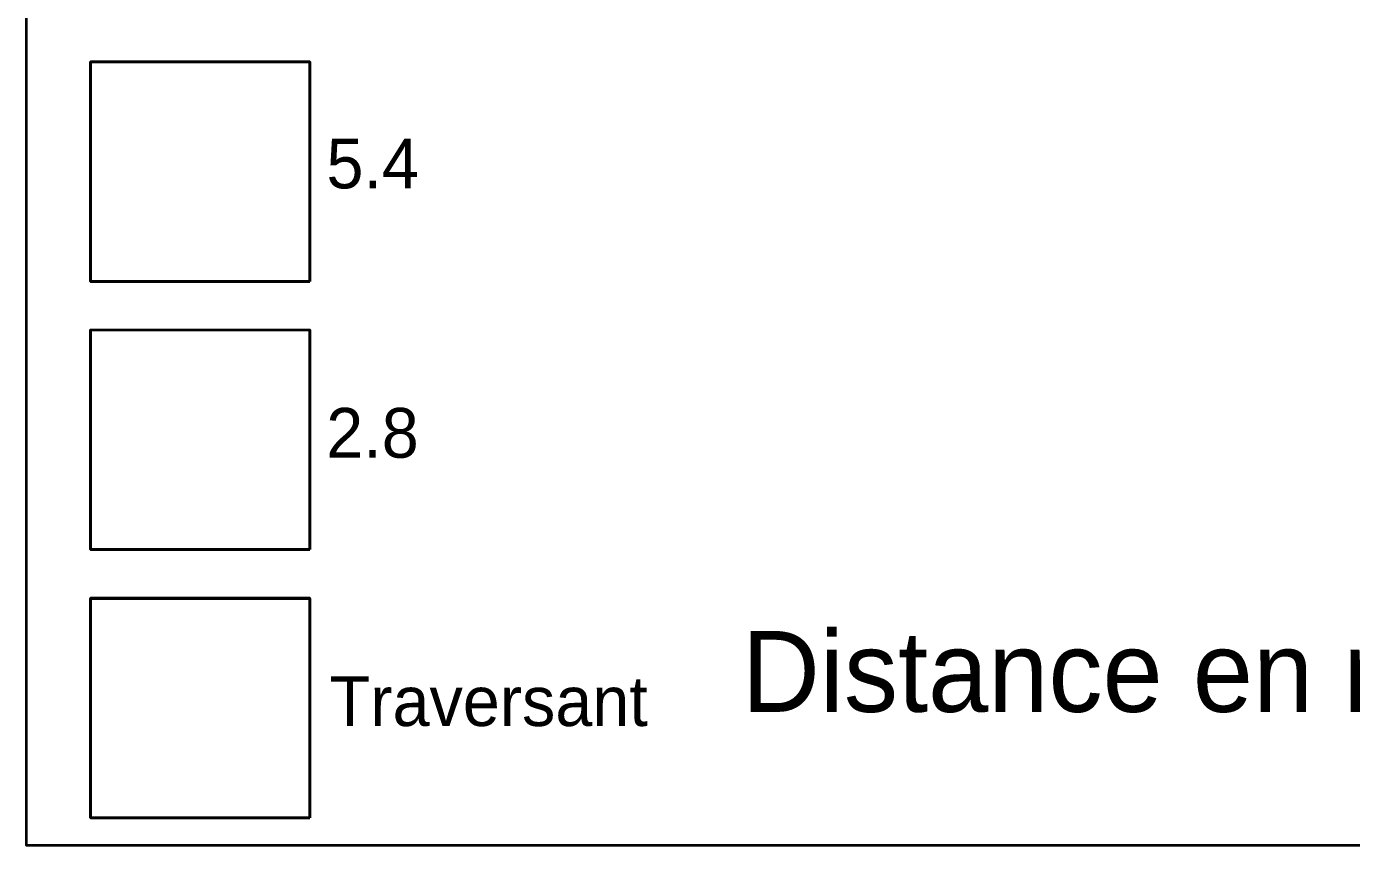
# Model space of a CAD drawing. Header units: inches. Extents: x 3 to 193, y 59 to 239.
# Drawn here: x 3.08 to 50.21, y 58.7 to 87.84 of the extents above; entities that cross this region are included whole.
import ezdxf

# ---------------------------------------------------------------- set-up
doc = ezdxf.new("R2010")
doc.units = ezdxf.units.IN
doc.header["$MEASUREMENT"] = 0
doc.layers.add('Calque 1', color=7, linetype='Continuous')
doc.layers.add('Forme bottom', color=7, linetype='Continuous')

msp = doc.modelspace()

# ---------------------------------------------------------------- linework, layer by layer
at = {"layer": 'Calque 1', "color": 7, "lineweight": 35, "true_color": 0xffffff}
for points in [[(13.161, 78.771), (12.917, 78.771), (12.672, 78.771), (12.428, 78.771), (12.184, 78.771), (11.94, 78.771), (11.696, 78.771), (11.452, 78.771), (11.208, 78.771), (10.963, 78.771), (10.719, 78.771), (10.475, 78.771), (10.231, 78.771), (9.987, 78.771), (9.743, 78.771), (9.499, 78.771), (9.255, 78.771), (9.01, 78.771), (8.766, 78.771), (8.522, 78.771), (8.278, 78.771), (8.034, 78.771), (7.79, 78.771), (7.545, 78.771), (7.301, 78.771), (7.057, 78.771), (6.813, 78.771), (6.569, 78.771), (6.325, 78.771), (6.081, 78.771), (5.837, 78.771), (5.592, 78.771), (5.348, 78.771), (5.348, 79.016), (5.348, 79.26), (5.348, 79.504), (5.348, 79.748), (5.348, 79.992), (5.348, 80.236), (5.348, 80.481), (5.348, 80.725), (5.348, 80.969), (5.348, 81.213), (5.348, 81.457), (5.348, 81.701), (5.348, 81.945), (5.348, 82.19), (5.348, 82.434), (5.348, 82.678), (5.348, 82.922), (5.348, 83.166), (5.348, 83.41), (5.348, 83.654), (5.348, 83.898), (5.348, 84.143), (5.348, 84.387), (5.348, 84.631), (5.348, 84.875), (5.348, 85.119), (5.348, 85.363), (5.348, 85.608), (5.348, 85.852), (5.348, 86.096), (5.348, 86.34), (5.348, 86.584), (5.592, 86.584), (5.837, 86.584), (6.081, 86.584), (6.325, 86.584), (6.569, 86.584), (6.813, 86.584), (7.057, 86.584), (7.301, 86.584), (7.545, 86.584), (7.79, 86.584), (8.034, 86.584), (8.278, 86.584), (8.522, 86.584), (8.766, 86.584), (9.01, 86.584), (9.255, 86.584), (9.499, 86.584), (9.743, 86.584), (9.987, 86.584), (10.231, 86.584), (10.475, 86.584), (10.719, 86.584), (10.963, 86.584), (11.208, 86.584), (11.452, 86.584), (11.696, 86.584), (11.94, 86.584), (12.184, 86.584), (12.428, 86.584), (12.672, 86.584), (12.917, 86.584), (13.161, 86.584), (13.161, 86.34), (13.161, 86.096), (13.161, 85.852), (13.161, 85.608), (13.161, 85.363), (13.161, 85.119), (13.161, 84.875), (13.161, 84.631), (13.161, 84.387), (13.161, 84.143), (13.161, 83.898), (13.161, 83.654), (13.161, 83.41), (13.161, 83.166), (13.161, 82.922), (13.161, 82.678), (13.161, 82.434), (13.161, 82.19), (13.161, 81.945), (13.161, 81.701), (13.161, 81.457), (13.161, 81.213), (13.161, 80.969), (13.161, 80.725), (13.161, 80.481), (13.161, 80.236), (13.161, 79.992), (13.161, 79.748), (13.161, 79.504), (13.161, 79.26), (13.161, 79.016), (13.161, 78.771)], [(13.161, 69.228), (12.917, 69.228), (12.672, 69.228), (12.428, 69.228), (12.184, 69.228), (11.94, 69.228), (11.696, 69.228), (11.452, 69.228), (11.208, 69.228), (10.963, 69.228), (10.719, 69.228), (10.475, 69.228), (10.231, 69.228), (9.987, 69.228), (9.743, 69.228), (9.499, 69.228), (9.255, 69.228), (9.01, 69.228), (8.766, 69.228), (8.522, 69.228), (8.278, 69.228), (8.034, 69.228), (7.79, 69.228), (7.545, 69.228), (7.301, 69.228), (7.057, 69.228), (6.813, 69.228), (6.569, 69.228), (6.325, 69.228), (6.081, 69.228), (5.837, 69.228), (5.592, 69.228), (5.348, 69.228), (5.348, 69.472), (5.348, 69.716), (5.348, 69.96), (5.348, 70.205), (5.348, 70.449), (5.348, 70.693), (5.348, 70.937), (5.348, 71.181), (5.348, 71.425), (5.348, 71.669), (5.348, 71.914), (5.348, 72.158), (5.348, 72.402), (5.348, 72.646), (5.348, 72.89), (5.348, 73.134), (5.348, 73.378), (5.348, 73.622), (5.348, 73.867), (5.348, 74.111), (5.348, 74.355), (5.348, 74.599), (5.348, 74.843), (5.348, 75.087), (5.348, 75.331), (5.348, 75.576), (5.348, 75.82), (5.348, 76.064), (5.348, 76.308), (5.348, 76.552), (5.348, 76.796), (5.348, 77.041), (5.592, 77.041), (5.837, 77.041), (6.081, 77.041), (6.325, 77.041), (6.569, 77.041), (6.813, 77.041), (7.057, 77.041), (7.301, 77.041), (7.545, 77.041), (7.79, 77.041), (8.034, 77.041), (8.278, 77.041), (8.522, 77.041), (8.766, 77.041), (9.01, 77.041), (9.255, 77.041), (9.499, 77.041), (9.743, 77.041), (9.987, 77.041), (10.231, 77.041), (10.475, 77.041), (10.719, 77.041), (10.963, 77.041), (11.208, 77.041), (11.452, 77.041), (11.696, 77.041), (11.94, 77.041), (12.184, 77.041), (12.428, 77.041), (12.672, 77.041), (12.917, 77.041), (13.161, 77.041), (13.161, 76.796), (13.161, 76.552), (13.161, 76.308), (13.161, 76.064), (13.161, 75.82), (13.161, 75.576), (13.161, 75.331), (13.161, 75.087), (13.161, 74.843), (13.161, 74.599), (13.161, 74.355), (13.161, 74.111), (13.161, 73.867), (13.161, 73.622), (13.161, 73.378), (13.161, 73.134), (13.161, 72.89), (13.161, 72.646), (13.161, 72.402), (13.161, 72.158), (13.161, 71.914), (13.161, 71.669), (13.161, 71.425), (13.161, 71.181), (13.161, 70.937), (13.161, 70.693), (13.161, 70.449), (13.161, 70.205), (13.161, 69.96), (13.161, 69.716), (13.161, 69.472), (13.161, 69.228)], [(13.161, 59.679), (12.917, 59.679), (12.672, 59.679), (12.428, 59.679), (12.184, 59.679), (11.94, 59.679), (11.696, 59.679), (11.452, 59.679), (11.208, 59.679), (10.963, 59.679), (10.719, 59.679), (10.475, 59.679), (10.231, 59.679), (9.987, 59.679), (9.743, 59.679), (9.499, 59.679), (9.255, 59.679), (9.01, 59.679), (8.766, 59.679), (8.522, 59.679), (8.278, 59.679), (8.034, 59.679), (7.79, 59.679), (7.545, 59.679), (7.301, 59.679), (7.057, 59.679), (6.813, 59.679), (6.569, 59.679), (6.325, 59.679), (6.081, 59.679), (5.837, 59.679), (5.592, 59.679), (5.348, 59.679), (5.348, 59.924), (5.348, 60.168), (5.348, 60.412), (5.348, 60.656), (5.348, 60.9), (5.348, 61.144), (5.348, 61.389), (5.348, 61.633), (5.348, 61.877), (5.348, 62.121), (5.348, 62.365), (5.348, 62.609), (5.348, 62.853), (5.348, 63.098), (5.348, 63.342), (5.348, 63.586), (5.348, 63.83), (5.348, 64.074), (5.348, 64.318), (5.348, 64.562), (5.348, 64.806), (5.348, 65.051), (5.348, 65.295), (5.348, 65.539), (5.348, 65.783), (5.348, 66.027), (5.348, 66.271), (5.348, 66.515), (5.348, 66.76), (5.348, 67.004), (5.348, 67.248), (5.348, 67.492), (5.592, 67.492), (5.837, 67.492), (6.081, 67.492), (6.325, 67.492), (6.569, 67.492), (6.813, 67.492), (7.057, 67.492), (7.301, 67.492), (7.545, 67.492), (7.79, 67.492), (8.034, 67.492), (8.278, 67.492), (8.522, 67.492), (8.766, 67.492), (9.01, 67.492), (9.255, 67.492), (9.499, 67.492), (9.743, 67.492), (9.987, 67.492), (10.231, 67.492), (10.475, 67.492), (10.719, 67.492), (10.963, 67.492), (11.208, 67.492), (11.452, 67.492), (11.696, 67.492), (11.94, 67.492), (12.184, 67.492), (12.428, 67.492), (12.672, 67.492), (12.917, 67.492), (13.161, 67.492), (13.161, 67.248), (13.161, 67.004), (13.161, 66.76), (13.161, 66.515), (13.161, 66.271), (13.161, 66.027), (13.161, 65.783), (13.161, 65.539), (13.161, 65.295), (13.161, 65.051), (13.161, 64.806), (13.161, 64.562), (13.161, 64.318), (13.161, 64.074), (13.161, 63.83), (13.161, 63.586), (13.161, 63.342), (13.161, 63.098), (13.161, 62.853), (13.161, 62.609), (13.161, 62.365), (13.161, 62.121), (13.161, 61.877), (13.161, 61.633), (13.161, 61.389), (13.161, 61.144), (13.161, 60.9), (13.161, 60.656), (13.161, 60.412), (13.161, 60.168), (13.161, 59.924), (13.161, 59.679)]]:
    msp.add_lwpolyline(points, dxfattribs=at)
for points in [[(13.161, 78.772), (13.161, 78.772), (12.917, 78.772), (12.917, 78.772), (12.917, 78.772), (12.672, 78.772), (12.672, 78.772), (12.672, 78.772), (12.428, 78.772), (12.428, 78.772), (12.428, 78.772), (12.184, 78.772), (12.184, 78.772), (12.184, 78.772), (11.94, 78.772), (11.94, 78.772), (11.94, 78.772), (11.696, 78.772), (11.696, 78.772), (11.696, 78.772), (11.452, 78.772), (11.452, 78.772), (11.452, 78.772), (11.208, 78.772), (11.208, 78.772), (11.208, 78.772), (10.963, 78.772), (10.963, 78.772), (10.963, 78.772), (10.719, 78.772), (10.719, 78.772), (10.719, 78.772), (10.475, 78.772), (10.475, 78.772), (10.475, 78.772), (10.231, 78.772), (10.231, 78.772), (10.231, 78.772), (9.987, 78.772), (9.987, 78.772), (9.987, 78.772), (9.743, 78.772), (9.743, 78.772), (9.743, 78.772), (9.499, 78.772), (9.499, 78.772), (9.499, 78.772), (9.255, 78.772), (9.255, 78.772), (9.255, 78.772), (9.01, 78.772), (9.01, 78.772), (9.01, 78.772), (8.766, 78.772), (8.766, 78.772), (8.766, 78.772), (8.522, 78.772), (8.522, 78.772), (8.522, 78.772), (8.278, 78.772), (8.278, 78.772), (8.278, 78.772), (8.034, 78.772), (8.034, 78.772), (8.034, 78.772), (7.79, 78.772), (7.79, 78.772), (7.79, 78.772), (7.546, 78.772), (7.546, 78.772), (7.546, 78.772), (7.302, 78.772), (7.302, 78.772), (7.302, 78.772), (7.057, 78.772), (7.057, 78.772), (7.057, 78.772), (6.813, 78.772), (6.813, 78.772), (6.813, 78.772), (6.569, 78.772), (6.569, 78.772), (6.569, 78.772), (6.325, 78.772), (6.325, 78.772), (6.325, 78.772), (6.081, 78.772), (6.081, 78.772), (6.081, 78.772), (5.837, 78.772), (5.837, 78.772), (5.837, 78.772), (5.592, 78.772), (5.592, 78.772), (5.592, 78.772), (5.348, 78.772), (5.348, 78.772), (5.348, 78.772), (5.348, 79.016), (5.348, 79.016), (5.348, 79.016), (5.348, 79.26), (5.348, 79.26), (5.348, 79.26), (5.348, 79.504), (5.348, 79.504), (5.348, 79.504), (5.348, 79.748), (5.348, 79.748), (5.348, 79.748), (5.348, 79.992), (5.348, 79.992), (5.348, 79.992), (5.348, 80.237), (5.348, 80.237), (5.348, 80.237), (5.348, 80.481), (5.348, 80.481), (5.348, 80.481), (5.348, 80.725), (5.348, 80.725), (5.348, 80.725), (5.348, 80.969), (5.348, 80.969), (5.348, 80.969), (5.348, 81.213), (5.348, 81.213), (5.348, 81.213), (5.348, 81.457), (5.348, 81.457), (5.348, 81.457), (5.348, 81.701), (5.348, 81.701), (5.348, 81.701), (5.348, 81.946), (5.348, 81.946), (5.348, 81.946), (5.348, 82.19), (5.348, 82.19), (5.348, 82.19), (5.348, 82.434), (5.348, 82.434), (5.348, 82.434), (5.348, 82.678), (5.348, 82.678), (5.348, 82.678), (5.348, 82.922), (5.348, 82.922), (5.348, 82.922), (5.348, 83.166), (5.348, 83.166), (5.348, 83.166), (5.348, 83.411), (5.348, 83.411), (5.348, 83.411), (5.348, 83.654), (5.348, 83.654), (5.348, 83.654), (5.348, 83.899), (5.348, 83.899), (5.348, 83.899), (5.348, 84.143), (5.348, 84.143), (5.348, 84.143), (5.348, 84.387), (5.348, 84.387), (5.348, 84.387), (5.348, 84.631), (5.348, 84.631), (5.348, 84.631), (5.348, 84.875), (5.348, 84.875), (5.348, 84.875), (5.348, 85.119), (5.348, 85.119), (5.348, 85.119), (5.348, 85.364), (5.348, 85.364), (5.348, 85.364), (5.348, 85.608), (5.348, 85.608), (5.348, 85.608), (5.348, 85.852), (5.348, 85.852), (5.348, 85.852), (5.348, 86.096), (5.348, 86.096), (5.348, 86.096), (5.348, 86.34), (5.348, 86.34), (5.348, 86.34), (5.348, 86.584), (5.348, 86.584), (5.348, 86.584), (5.592, 86.584), (5.592, 86.584), (5.592, 86.584), (5.837, 86.584), (5.837, 86.584), (5.837, 86.584), (6.081, 86.584), (6.081, 86.584), (6.081, 86.584), (6.325, 86.584), (6.325, 86.584), (6.325, 86.584), (6.569, 86.584), (6.569, 86.584), (6.569, 86.584), (6.813, 86.584), (6.813, 86.584), (6.813, 86.584), (7.057, 86.584), (7.057, 86.584), (7.057, 86.584), (7.302, 86.584), (7.302, 86.584), (7.302, 86.584), (7.546, 86.584), (7.546, 86.584), (7.546, 86.584), (7.79, 86.584), (7.79, 86.584), (7.79, 86.584), (8.034, 86.584), (8.034, 86.584), (8.034, 86.584), (8.278, 86.584), (8.278, 86.584), (8.278, 86.584), (8.522, 86.584), (8.522, 86.584), (8.522, 86.584), (8.766, 86.584), (8.766, 86.584), (8.766, 86.584), (9.01, 86.584), (9.01, 86.584), (9.01, 86.584), (9.255, 86.584), (9.255, 86.584), (9.255, 86.584), (9.499, 86.584), (9.499, 86.584), (9.499, 86.584), (9.743, 86.584), (9.743, 86.584), (9.743, 86.584), (9.987, 86.584), (9.987, 86.584), (9.987, 86.584), (10.231, 86.584), (10.231, 86.584), (10.231, 86.584), (10.475, 86.584), (10.475, 86.584), (10.475, 86.584), (10.719, 86.584), (10.719, 86.584), (10.719, 86.584), (10.963, 86.584), (10.963, 86.584), (10.963, 86.584), (11.208, 86.584), (11.208, 86.584), (11.208, 86.584), (11.452, 86.584), (11.452, 86.584), (11.452, 86.584), (11.696, 86.584), (11.696, 86.584), (11.696, 86.584), (11.94, 86.584), (11.94, 86.584), (11.94, 86.584), (12.184, 86.584), (12.184, 86.584), (12.184, 86.584), (12.428, 86.584), (12.428, 86.584), (12.428, 86.584), (12.672, 86.584), (12.672, 86.584), (12.672, 86.584), (12.917, 86.584), (12.917, 86.584), (12.917, 86.584), (13.161, 86.584), (13.161, 86.584), (13.161, 86.584), (13.161, 86.34), (13.161, 86.34), (13.161, 86.34), (13.161, 86.096), (13.161, 86.096), (13.161, 86.096), (13.161, 85.852), (13.161, 85.852), (13.161, 85.852), (13.161, 85.608), (13.161, 85.608), (13.161, 85.608), (13.161, 85.364), (13.161, 85.364), (13.161, 85.364), (13.161, 85.119), (13.161, 85.119), (13.161, 85.119), (13.161, 84.875), (13.161, 84.875), (13.161, 84.875), (13.161, 84.631), (13.161, 84.631), (13.161, 84.631), (13.161, 84.387), (13.161, 84.387), (13.161, 84.387), (13.161, 84.143), (13.161, 84.143), (13.161, 84.143), (13.161, 83.899), (13.161, 83.899), (13.161, 83.899), (13.161, 83.654), (13.161, 83.654), (13.161, 83.654), (13.161, 83.411), (13.161, 83.411), (13.161, 83.411), (13.161, 83.166), (13.161, 83.166), (13.161, 83.166), (13.161, 82.922), (13.161, 82.922), (13.161, 82.922), (13.161, 82.678), (13.161, 82.678), (13.161, 82.678), (13.161, 82.434), (13.161, 82.434), (13.161, 82.434), (13.161, 82.19), (13.161, 82.19), (13.161, 82.19), (13.161, 81.946), (13.161, 81.946), (13.161, 81.946), (13.161, 81.701), (13.161, 81.701), (13.161, 81.701), (13.161, 81.457), (13.161, 81.457), (13.161, 81.457), (13.161, 81.213), (13.161, 81.213), (13.161, 81.213), (13.161, 80.969), (13.161, 80.969), (13.161, 80.969), (13.161, 80.725), (13.161, 80.725), (13.161, 80.725), (13.161, 80.481), (13.161, 80.481), (13.161, 80.481), (13.161, 80.237), (13.161, 80.237), (13.161, 80.237), (13.161, 79.992), (13.161, 79.992), (13.161, 79.992), (13.161, 79.748), (13.161, 79.748), (13.161, 79.748), (13.161, 79.504), (13.161, 79.504), (13.161, 79.504), (13.161, 79.26), (13.161, 79.26), (13.161, 79.26), (13.161, 79.016), (13.161, 79.016), (13.161, 79.016), (13.161, 78.772), (13.161, 78.772), (13.161, 78.772), (13.161, 78.772), (13.161, 78.772), (13.161, 78.772), (13.161, 78.772), (13.161, 78.772), (13.161, 78.772), (13.161, 78.772), (13.161, 78.772), (13.161, 78.772), (13.161, 78.772), (13.161, 78.772), (13.161, 78.772), (13.161, 78.772), (13.161, 78.772), (13.161, 78.772), (13.161, 78.772), (13.161, 78.772), (13.161, 78.772), (13.161, 78.772), (13.161, 78.772), (13.161, 78.772), (13.161, 78.772), (13.161, 78.772), (13.161, 78.772), (13.161, 78.772), (13.161, 78.772), (13.161, 78.772), (13.161, 78.772), (13.161, 78.772), (13.161, 78.772), (13.161, 78.772), (13.161, 78.772), (13.161, 78.772), (13.161, 78.772), (13.161, 78.772), (13.161, 78.772), (13.161, 78.772), (13.161, 78.772), (13.161, 78.772), (13.161, 78.772), (13.161, 78.772), (13.161, 78.772), (13.161, 78.772), (13.161, 78.772), (13.161, 78.772), (13.161, 78.772), (13.161, 78.772), (13.161, 78.772), (13.161, 78.772), (13.161, 78.772), (13.161, 78.772), (13.161, 78.772), (13.161, 78.772), (13.161, 78.772), (13.161, 78.772), (13.161, 78.772), (13.161, 78.772), (13.161, 78.772), (13.161, 78.772), (13.161, 78.772), (13.161, 78.772), (13.161, 78.772), (13.161, 78.772), (13.161, 78.772), (13.161, 78.772), (13.161, 78.772), (13.161, 78.772), (13.161, 78.772), (13.161, 78.772), (13.161, 78.772), (13.161, 78.772), (13.161, 78.772), (13.161, 78.772), (13.161, 78.772), (13.161, 78.772), (13.161, 78.772), (13.161, 78.772), (13.161, 78.772), (13.161, 78.772), (13.161, 78.772), (13.161, 78.772), (13.161, 78.772), (13.161, 78.772), (13.161, 78.772), (13.161, 78.772), (13.161, 78.772), (13.161, 78.772), (13.161, 78.772), (13.161, 78.772), (13.161, 78.772), (13.161, 78.772), (13.161, 78.772), (13.161, 78.772), (13.161, 78.772), (13.161, 78.772), (13.161, 78.772), (13.161, 78.772), (13.161, 78.772), (13.161, 78.772), (13.161, 78.772), (13.161, 78.772)], [(13.161, 69.228), (13.161, 69.228), (12.917, 69.228), (12.917, 69.228), (12.917, 69.228), (12.672, 69.228), (12.672, 69.228), (12.672, 69.228), (12.428, 69.228), (12.428, 69.228), (12.428, 69.228), (12.184, 69.228), (12.184, 69.228), (12.184, 69.228), (11.94, 69.228), (11.94, 69.228), (11.94, 69.228), (11.696, 69.228), (11.696, 69.228), (11.696, 69.228), (11.452, 69.228), (11.452, 69.228), (11.452, 69.228), (11.208, 69.228), (11.208, 69.228), (11.208, 69.228), (10.963, 69.228), (10.963, 69.228), (10.963, 69.228), (10.719, 69.228), (10.719, 69.228), (10.719, 69.228), (10.475, 69.228), (10.475, 69.228), (10.475, 69.228), (10.231, 69.228), (10.231, 69.228), (10.231, 69.228), (9.987, 69.228), (9.987, 69.228), (9.987, 69.228), (9.743, 69.228), (9.743, 69.228), (9.743, 69.228), (9.499, 69.228), (9.499, 69.228), (9.499, 69.228), (9.255, 69.228), (9.255, 69.228), (9.255, 69.228), (9.01, 69.228), (9.01, 69.228), (9.01, 69.228), (8.766, 69.228), (8.766, 69.228), (8.766, 69.228), (8.522, 69.228), (8.522, 69.228), (8.522, 69.228), (8.278, 69.228), (8.278, 69.228), (8.278, 69.228), (8.034, 69.228), (8.034, 69.228), (8.034, 69.228), (7.79, 69.228), (7.79, 69.228), (7.79, 69.228), (7.546, 69.228), (7.546, 69.228), (7.546, 69.228), (7.302, 69.228), (7.302, 69.228), (7.302, 69.228), (7.057, 69.228), (7.057, 69.228), (7.057, 69.228), (6.813, 69.228), (6.813, 69.228), (6.813, 69.228), (6.569, 69.228), (6.569, 69.228), (6.569, 69.228), (6.325, 69.228), (6.325, 69.228), (6.325, 69.228), (6.081, 69.228), (6.081, 69.228), (6.081, 69.228), (5.837, 69.228), (5.837, 69.228), (5.837, 69.228), (5.592, 69.228), (5.592, 69.228), (5.592, 69.228), (5.348, 69.228), (5.348, 69.228), (5.348, 69.228), (5.348, 69.472), (5.348, 69.472), (5.348, 69.472), (5.348, 69.716), (5.348, 69.716), (5.348, 69.716), (5.348, 69.96), (5.348, 69.96), (5.348, 69.96), (5.348, 70.204), (5.348, 70.204), (5.348, 70.204), (5.348, 70.448), (5.348, 70.448), (5.348, 70.448), (5.348, 70.693), (5.348, 70.693), (5.348, 70.693), (5.348, 70.937), (5.348, 70.937), (5.348, 70.937), (5.348, 71.181), (5.348, 71.181), (5.348, 71.181), (5.348, 71.425), (5.348, 71.425), (5.348, 71.425), (5.348, 71.669), (5.348, 71.669), (5.348, 71.669), (5.348, 71.913), (5.348, 71.913), (5.348, 71.913), (5.348, 72.158), (5.348, 72.158), (5.348, 72.158), (5.348, 72.401), (5.348, 72.401), (5.348, 72.401), (5.348, 72.646), (5.348, 72.646), (5.348, 72.646), (5.348, 72.89), (5.348, 72.89), (5.348, 72.89), (5.348, 73.134), (5.348, 73.134), (5.348, 73.134), (5.348, 73.378), (5.348, 73.378), (5.348, 73.378), (5.348, 73.622), (5.348, 73.622), (5.348, 73.622), (5.348, 73.866), (5.348, 73.866), (5.348, 73.866), (5.348, 74.111), (5.348, 74.111), (5.348, 74.111), (5.348, 74.355), (5.348, 74.355), (5.348, 74.355), (5.348, 74.599), (5.348, 74.599), (5.348, 74.599), (5.348, 74.843), (5.348, 74.843), (5.348, 74.843), (5.348, 75.087), (5.348, 75.087), (5.348, 75.087), (5.348, 75.331), (5.348, 75.331), (5.348, 75.331), (5.348, 75.575), (5.348, 75.575), (5.348, 75.575), (5.348, 75.82), (5.348, 75.82), (5.348, 75.82), (5.348, 76.064), (5.348, 76.064), (5.348, 76.064), (5.348, 76.308), (5.348, 76.308), (5.348, 76.308), (5.348, 76.552), (5.348, 76.552), (5.348, 76.552), (5.348, 76.796), (5.348, 76.796), (5.348, 76.796), (5.348, 77.04), (5.348, 77.04), (5.348, 77.04), (5.592, 77.04), (5.592, 77.04), (5.592, 77.04), (5.837, 77.04), (5.837, 77.04), (5.837, 77.04), (6.081, 77.04), (6.081, 77.04), (6.081, 77.04), (6.325, 77.04), (6.325, 77.04), (6.325, 77.04), (6.569, 77.04), (6.569, 77.04), (6.569, 77.04), (6.813, 77.04), (6.813, 77.04), (6.813, 77.04), (7.057, 77.04), (7.057, 77.04), (7.057, 77.04), (7.302, 77.04), (7.302, 77.04), (7.302, 77.04), (7.546, 77.04), (7.546, 77.04), (7.546, 77.04), (7.79, 77.04), (7.79, 77.04), (7.79, 77.04), (8.034, 77.04), (8.034, 77.04), (8.034, 77.04), (8.278, 77.04), (8.278, 77.04), (8.278, 77.04), (8.522, 77.04), (8.522, 77.04), (8.522, 77.04), (8.766, 77.04), (8.766, 77.04), (8.766, 77.04), (9.01, 77.04), (9.01, 77.04), (9.01, 77.04), (9.255, 77.04), (9.255, 77.04), (9.255, 77.04), (9.499, 77.04), (9.499, 77.04), (9.499, 77.04), (9.743, 77.04), (9.743, 77.04), (9.743, 77.04), (9.987, 77.04), (9.987, 77.04), (9.987, 77.04), (10.231, 77.04), (10.231, 77.04), (10.231, 77.04), (10.475, 77.04), (10.475, 77.04), (10.475, 77.04), (10.719, 77.04), (10.719, 77.04), (10.719, 77.04), (10.963, 77.04), (10.963, 77.04), (10.963, 77.04), (11.208, 77.04), (11.208, 77.04), (11.208, 77.04), (11.452, 77.04), (11.452, 77.04), (11.452, 77.04), (11.696, 77.04), (11.696, 77.04), (11.696, 77.04), (11.94, 77.04), (11.94, 77.04), (11.94, 77.04), (12.184, 77.04), (12.184, 77.04), (12.184, 77.04), (12.428, 77.04), (12.428, 77.04), (12.428, 77.04), (12.672, 77.04), (12.672, 77.04), (12.672, 77.04), (12.917, 77.04), (12.917, 77.04), (12.917, 77.04), (13.161, 77.04), (13.161, 77.04), (13.161, 77.04), (13.161, 76.796), (13.161, 76.796), (13.161, 76.796), (13.161, 76.552), (13.161, 76.552), (13.161, 76.552), (13.161, 76.308), (13.161, 76.308), (13.161, 76.308), (13.161, 76.064), (13.161, 76.064), (13.161, 76.064), (13.161, 75.82), (13.161, 75.82), (13.161, 75.82), (13.161, 75.575), (13.161, 75.575), (13.161, 75.575), (13.161, 75.331), (13.161, 75.331), (13.161, 75.331), (13.161, 75.087), (13.161, 75.087), (13.161, 75.087), (13.161, 74.843), (13.161, 74.843), (13.161, 74.843), (13.161, 74.599), (13.161, 74.599), (13.161, 74.599), (13.161, 74.355), (13.161, 74.355), (13.161, 74.355), (13.161, 74.111), (13.161, 74.111), (13.161, 74.111), (13.161, 73.866), (13.161, 73.866), (13.161, 73.866), (13.161, 73.622), (13.161, 73.622), (13.161, 73.622), (13.161, 73.378), (13.161, 73.378), (13.161, 73.378), (13.161, 73.134), (13.161, 73.134), (13.161, 73.134), (13.161, 72.89), (13.161, 72.89), (13.161, 72.89), (13.161, 72.646), (13.161, 72.646), (13.161, 72.646), (13.161, 72.401), (13.161, 72.401), (13.161, 72.401), (13.161, 72.158), (13.161, 72.158), (13.161, 72.158), (13.161, 71.913), (13.161, 71.913), (13.161, 71.913), (13.161, 71.669), (13.161, 71.669), (13.161, 71.669), (13.161, 71.425), (13.161, 71.425), (13.161, 71.425), (13.161, 71.181), (13.161, 71.181), (13.161, 71.181), (13.161, 70.937), (13.161, 70.937), (13.161, 70.937), (13.161, 70.693), (13.161, 70.693), (13.161, 70.693), (13.161, 70.448), (13.161, 70.448), (13.161, 70.448), (13.161, 70.204), (13.161, 70.204), (13.161, 70.204), (13.161, 69.96), (13.161, 69.96), (13.161, 69.96), (13.161, 69.716), (13.161, 69.716), (13.161, 69.716), (13.161, 69.472), (13.161, 69.472), (13.161, 69.472), (13.161, 69.228), (13.161, 69.228), (13.161, 69.228), (13.161, 69.228), (13.161, 69.228), (13.161, 69.228), (13.161, 69.228), (13.161, 69.228), (13.161, 69.228), (13.161, 69.228), (13.161, 69.228), (13.161, 69.228), (13.161, 69.228), (13.161, 69.228), (13.161, 69.228), (13.161, 69.228), (13.161, 69.228), (13.161, 69.228), (13.161, 69.228), (13.161, 69.228), (13.161, 69.228), (13.161, 69.228), (13.161, 69.228), (13.161, 69.228), (13.161, 69.228), (13.161, 69.228), (13.161, 69.228), (13.161, 69.228), (13.161, 69.228), (13.161, 69.228), (13.161, 69.228), (13.161, 69.228), (13.161, 69.228), (13.161, 69.228), (13.161, 69.228), (13.161, 69.228), (13.161, 69.228), (13.161, 69.228), (13.161, 69.228), (13.161, 69.228), (13.161, 69.228), (13.161, 69.228), (13.161, 69.228), (13.161, 69.228), (13.161, 69.228), (13.161, 69.228), (13.161, 69.228), (13.161, 69.228), (13.161, 69.228), (13.161, 69.228), (13.161, 69.228), (13.161, 69.228), (13.161, 69.228), (13.161, 69.228), (13.161, 69.228), (13.161, 69.228), (13.161, 69.228), (13.161, 69.228), (13.161, 69.228), (13.161, 69.228), (13.161, 69.228), (13.161, 69.228), (13.161, 69.228), (13.161, 69.228), (13.161, 69.228), (13.161, 69.228), (13.161, 69.228), (13.161, 69.228), (13.161, 69.228), (13.161, 69.228), (13.161, 69.228), (13.161, 69.228), (13.161, 69.228), (13.161, 69.228), (13.161, 69.228), (13.161, 69.228), (13.161, 69.228), (13.161, 69.228), (13.161, 69.228), (13.161, 69.228), (13.161, 69.228), (13.161, 69.228), (13.161, 69.228), (13.161, 69.228), (13.161, 69.228), (13.161, 69.228), (13.161, 69.228), (13.161, 69.228), (13.161, 69.228), (13.161, 69.228), (13.161, 69.228), (13.161, 69.228), (13.161, 69.228), (13.161, 69.228), (13.161, 69.228), (13.161, 69.228), (13.161, 69.228), (13.161, 69.228), (13.161, 69.228), (13.161, 69.228), (13.161, 69.228), (13.161, 69.228), (13.161, 69.228), (13.161, 69.228)], [(13.161, 59.68), (13.161, 59.68), (12.917, 59.68), (12.917, 59.68), (12.917, 59.68), (12.672, 59.68), (12.672, 59.68), (12.672, 59.68), (12.428, 59.68), (12.428, 59.68), (12.428, 59.68), (12.184, 59.68), (12.184, 59.68), (12.184, 59.68), (11.94, 59.68), (11.94, 59.68), (11.94, 59.68), (11.696, 59.68), (11.696, 59.68), (11.696, 59.68), (11.452, 59.68), (11.452, 59.68), (11.452, 59.68), (11.208, 59.68), (11.208, 59.68), (11.208, 59.68), (10.963, 59.68), (10.963, 59.68), (10.963, 59.68), (10.719, 59.68), (10.719, 59.68), (10.719, 59.68), (10.475, 59.68), (10.475, 59.68), (10.475, 59.68), (10.231, 59.68), (10.231, 59.68), (10.231, 59.68), (9.987, 59.68), (9.987, 59.68), (9.987, 59.68), (9.743, 59.68), (9.743, 59.68), (9.743, 59.68), (9.499, 59.68), (9.499, 59.68), (9.499, 59.68), (9.255, 59.68), (9.255, 59.68), (9.255, 59.68), (9.01, 59.68), (9.01, 59.68), (9.01, 59.68), (8.766, 59.68), (8.766, 59.68), (8.766, 59.68), (8.522, 59.68), (8.522, 59.68), (8.522, 59.68), (8.278, 59.68), (8.278, 59.68), (8.278, 59.68), (8.034, 59.68), (8.034, 59.68), (8.034, 59.68), (7.79, 59.68), (7.79, 59.68), (7.79, 59.68), (7.546, 59.68), (7.546, 59.68), (7.546, 59.68), (7.302, 59.68), (7.302, 59.68), (7.302, 59.68), (7.057, 59.68), (7.057, 59.68), (7.057, 59.68), (6.813, 59.68), (6.813, 59.68), (6.813, 59.68), (6.569, 59.68), (6.569, 59.68), (6.569, 59.68), (6.325, 59.68), (6.325, 59.68), (6.325, 59.68), (6.081, 59.68), (6.081, 59.68), (6.081, 59.68), (5.837, 59.68), (5.837, 59.68), (5.837, 59.68), (5.592, 59.68), (5.592, 59.68), (5.592, 59.68), (5.348, 59.68), (5.348, 59.68), (5.348, 59.68), (5.348, 59.924), (5.348, 59.924), (5.348, 59.924), (5.348, 60.168), (5.348, 60.168), (5.348, 60.168), (5.348, 60.413), (5.348, 60.413), (5.348, 60.413), (5.348, 60.656), (5.348, 60.656), (5.348, 60.656), (5.348, 60.901), (5.348, 60.901), (5.348, 60.901), (5.348, 61.145), (5.348, 61.145), (5.348, 61.145), (5.348, 61.389), (5.348, 61.389), (5.348, 61.389), (5.348, 61.633), (5.348, 61.633), (5.348, 61.633), (5.348, 61.877), (5.348, 61.877), (5.348, 61.877), (5.348, 62.121), (5.348, 62.121), (5.348, 62.121), (5.348, 62.366), (5.348, 62.366), (5.348, 62.366), (5.348, 62.61), (5.348, 62.61), (5.348, 62.61), (5.348, 62.854), (5.348, 62.854), (5.348, 62.854), (5.348, 63.098), (5.348, 63.098), (5.348, 63.098), (5.348, 63.342), (5.348, 63.342), (5.348, 63.342), (5.348, 63.586), (5.348, 63.586), (5.348, 63.586), (5.348, 63.83), (5.348, 63.83), (5.348, 63.83), (5.348, 64.075), (5.348, 64.075), (5.348, 64.075), (5.348, 64.319), (5.348, 64.319), (5.348, 64.319), (5.348, 64.563), (5.348, 64.563), (5.348, 64.563), (5.348, 64.807), (5.348, 64.807), (5.348, 64.807), (5.348, 65.051), (5.348, 65.051), (5.348, 65.051), (5.348, 65.295), (5.348, 65.295), (5.348, 65.295), (5.348, 65.539), (5.348, 65.539), (5.348, 65.539), (5.348, 65.783), (5.348, 65.783), (5.348, 65.783), (5.348, 66.028), (5.348, 66.028), (5.348, 66.028), (5.348, 66.272), (5.348, 66.272), (5.348, 66.272), (5.348, 66.516), (5.348, 66.516), (5.348, 66.516), (5.348, 66.76), (5.348, 66.76), (5.348, 66.76), (5.348, 67.004), (5.348, 67.004), (5.348, 67.004), (5.348, 67.248), (5.348, 67.248), (5.348, 67.248), (5.348, 67.493), (5.348, 67.493), (5.348, 67.493), (5.592, 67.493), (5.592, 67.493), (5.592, 67.493), (5.837, 67.493), (5.837, 67.493), (5.837, 67.493), (6.081, 67.493), (6.081, 67.493), (6.081, 67.493), (6.325, 67.493), (6.325, 67.493), (6.325, 67.493), (6.569, 67.493), (6.569, 67.493), (6.569, 67.493), (6.813, 67.493), (6.813, 67.493), (6.813, 67.493), (7.057, 67.493), (7.057, 67.493), (7.057, 67.493), (7.302, 67.493), (7.302, 67.493), (7.302, 67.493), (7.546, 67.493), (7.546, 67.493), (7.546, 67.493), (7.79, 67.493), (7.79, 67.493), (7.79, 67.493), (8.034, 67.493), (8.034, 67.493), (8.034, 67.493), (8.278, 67.493), (8.278, 67.493), (8.278, 67.493), (8.522, 67.493), (8.522, 67.493), (8.522, 67.493), (8.766, 67.493), (8.766, 67.493), (8.766, 67.493), (9.01, 67.493), (9.01, 67.493), (9.01, 67.493), (9.255, 67.493), (9.255, 67.493), (9.255, 67.493), (9.499, 67.493), (9.499, 67.493), (9.499, 67.493), (9.743, 67.493), (9.743, 67.493), (9.743, 67.493), (9.987, 67.493), (9.987, 67.493), (9.987, 67.493), (10.231, 67.493), (10.231, 67.493), (10.231, 67.493), (10.475, 67.493), (10.475, 67.493), (10.475, 67.493), (10.719, 67.493), (10.719, 67.493), (10.719, 67.493), (10.963, 67.493), (10.963, 67.493), (10.963, 67.493), (11.208, 67.493), (11.208, 67.493), (11.208, 67.493), (11.452, 67.493), (11.452, 67.493), (11.452, 67.493), (11.696, 67.493), (11.696, 67.493), (11.696, 67.493), (11.94, 67.493), (11.94, 67.493), (11.94, 67.493), (12.184, 67.493), (12.184, 67.493), (12.184, 67.493), (12.428, 67.493), (12.428, 67.493), (12.428, 67.493), (12.672, 67.493), (12.672, 67.493), (12.672, 67.493), (12.917, 67.493), (12.917, 67.493), (12.917, 67.493), (13.161, 67.493), (13.161, 67.493), (13.161, 67.493), (13.161, 67.248), (13.161, 67.248), (13.161, 67.248), (13.161, 67.004), (13.161, 67.004), (13.161, 67.004), (13.161, 66.76), (13.161, 66.76), (13.161, 66.76), (13.161, 66.516), (13.161, 66.516), (13.161, 66.516), (13.161, 66.272), (13.161, 66.272), (13.161, 66.272), (13.161, 66.028), (13.161, 66.028), (13.161, 66.028), (13.161, 65.783), (13.161, 65.783), (13.161, 65.783), (13.161, 65.539), (13.161, 65.539), (13.161, 65.539), (13.161, 65.295), (13.161, 65.295), (13.161, 65.295), (13.161, 65.051), (13.161, 65.051), (13.161, 65.051), (13.161, 64.807), (13.161, 64.807), (13.161, 64.807), (13.161, 64.563), (13.161, 64.563), (13.161, 64.563), (13.161, 64.319), (13.161, 64.319), (13.161, 64.319), (13.161, 64.075), (13.161, 64.075), (13.161, 64.075), (13.161, 63.83), (13.161, 63.83), (13.161, 63.83), (13.161, 63.586), (13.161, 63.586), (13.161, 63.586), (13.161, 63.342), (13.161, 63.342), (13.161, 63.342), (13.161, 63.098), (13.161, 63.098), (13.161, 63.098), (13.161, 62.854), (13.161, 62.854), (13.161, 62.854), (13.161, 62.61), (13.161, 62.61), (13.161, 62.61), (13.161, 62.366), (13.161, 62.366), (13.161, 62.366), (13.161, 62.121), (13.161, 62.121), (13.161, 62.121), (13.161, 61.877), (13.161, 61.877), (13.161, 61.877), (13.161, 61.633), (13.161, 61.633), (13.161, 61.633), (13.161, 61.389), (13.161, 61.389), (13.161, 61.389), (13.161, 61.145), (13.161, 61.145), (13.161, 61.145), (13.161, 60.901), (13.161, 60.901), (13.161, 60.901), (13.161, 60.656), (13.161, 60.656), (13.161, 60.656), (13.161, 60.413), (13.161, 60.413), (13.161, 60.413), (13.161, 60.168), (13.161, 60.168), (13.161, 60.168), (13.161, 59.924), (13.161, 59.924), (13.161, 59.924), (13.161, 59.68), (13.161, 59.68), (13.161, 59.68), (13.161, 59.68), (13.161, 59.68), (13.161, 59.68), (13.161, 59.68), (13.161, 59.68), (13.161, 59.68), (13.161, 59.68), (13.161, 59.68), (13.161, 59.68), (13.161, 59.68), (13.161, 59.68), (13.161, 59.68), (13.161, 59.68), (13.161, 59.68), (13.161, 59.68), (13.161, 59.68), (13.161, 59.68), (13.161, 59.68), (13.161, 59.68), (13.161, 59.68), (13.161, 59.68), (13.161, 59.68), (13.161, 59.68), (13.161, 59.68), (13.161, 59.68), (13.161, 59.68), (13.161, 59.68), (13.161, 59.68), (13.161, 59.68), (13.161, 59.68), (13.161, 59.68), (13.161, 59.68), (13.161, 59.68), (13.161, 59.68), (13.161, 59.68), (13.161, 59.68), (13.161, 59.68), (13.161, 59.68), (13.161, 59.68), (13.161, 59.68), (13.161, 59.68), (13.161, 59.68), (13.161, 59.68), (13.161, 59.68), (13.161, 59.68), (13.161, 59.68), (13.161, 59.68), (13.161, 59.68), (13.161, 59.68), (13.161, 59.68), (13.161, 59.68), (13.161, 59.68), (13.161, 59.68), (13.161, 59.68), (13.161, 59.68), (13.161, 59.68), (13.161, 59.68), (13.161, 59.68), (13.161, 59.68), (13.161, 59.68), (13.161, 59.68), (13.161, 59.68), (13.161, 59.68), (13.161, 59.68), (13.161, 59.68), (13.161, 59.68), (13.161, 59.68), (13.161, 59.68), (13.161, 59.68), (13.161, 59.68), (13.161, 59.68), (13.161, 59.68), (13.161, 59.68), (13.161, 59.68), (13.161, 59.68), (13.161, 59.68), (13.161, 59.68), (13.161, 59.68), (13.161, 59.68), (13.161, 59.68), (13.161, 59.68), (13.161, 59.68), (13.161, 59.68), (13.161, 59.68), (13.161, 59.68), (13.161, 59.68), (13.161, 59.68), (13.161, 59.68), (13.161, 59.68), (13.161, 59.68), (13.161, 59.68), (13.161, 59.68), (13.161, 59.68), (13.161, 59.68), (13.161, 59.68), (13.161, 59.68), (13.161, 59.68), (13.161, 59.68), (13.161, 59.68), (13.161, 59.68), (13.161, 59.68)]]:
    msp.add_open_spline(points, degree=3, knots=[0, 0, 0, 0, 1, 1, 1, 2, 2, 2, 3, 3, 3, 4, 4, 4, 5, 5, 5, 6, 6, 6, 7, 7, 7, 8, 8, 8, 9, 9, 9, 10, 10, 10, 11, 11, 11, 12, 12, 12, 13, 13, 13, 14, 14, 14, 15, 15, 15, 16, 16, 16, 17, 17, 17, 18, 18, 18, 19, 19, 19, 20, 20, 20, 21, 21, 21, 22, 22, 22, 23, 23, 23, 24, 24, 24, 25, 25, 25, 26, 26, 26, 27, 27, 27, 28, 28, 28, 29, 29, 29, 30, 30, 30, 31, 31, 31, 32, 32, 32, 33, 33, 33, 34, 34, 34, 35, 35, 35, 36, 36, 36, 37, 37, 37, 38, 38, 38, 39, 39, 39, 40, 40, 40, 41, 41, 41, 42, 42, 42, 43, 43, 43, 44, 44, 44, 45, 45, 45, 46, 46, 46, 47, 47, 47, 48, 48, 48, 49, 49, 49, 50, 50, 50, 51, 51, 51, 52, 52, 52, 53, 53, 53, 54, 54, 54, 55, 55, 55, 56, 56, 56, 57, 57, 57, 58, 58, 58, 59, 59, 59, 60, 60, 60, 61, 61, 61, 62, 62, 62, 63, 63, 63, 64, 64, 64, 65, 65, 65, 66, 66, 66, 67, 67, 67, 68, 68, 68, 69, 69, 69, 70, 70, 70, 71, 71, 71, 72, 72, 72, 73, 73, 73, 74, 74, 74, 75, 75, 75, 76, 76, 76, 77, 77, 77, 78, 78, 78, 79, 79, 79, 80, 80, 80, 81, 81, 81, 82, 82, 82, 83, 83, 83, 84, 84, 84, 85, 85, 85, 86, 86, 86, 87, 87, 87, 88, 88, 88, 89, 89, 89, 90, 90, 90, 91, 91, 91, 92, 92, 92, 93, 93, 93, 94, 94, 94, 95, 95, 95, 96, 96, 96, 97, 97, 97, 98, 98, 98, 99, 99, 99, 100, 100, 100, 101, 101, 101, 102, 102, 102, 103, 103, 103, 104, 104, 104, 105, 105, 105, 106, 106, 106, 107, 107, 107, 108, 108, 108, 109, 109, 109, 110, 110, 110, 111, 111, 111, 112, 112, 112, 113, 113, 113, 114, 114, 114, 115, 115, 115, 116, 116, 116, 117, 117, 117, 118, 118, 118, 119, 119, 119, 120, 120, 120, 121, 121, 121, 122, 122, 122, 123, 123, 123, 124, 124, 124, 125, 125, 125, 126, 126, 126, 127, 127, 127, 128, 128, 128, 129, 129, 129, 130, 130, 130, 131, 131, 131, 132, 132, 132, 133, 133, 133, 134, 134, 134, 135, 135, 135, 136, 136, 136, 137, 137, 137, 138, 138, 138, 139, 139, 139, 140, 140, 140, 141, 141, 141, 142, 142, 142, 143, 143, 143, 144, 144, 144, 145, 145, 145, 146, 146, 146, 147, 147, 147, 148, 148, 148, 149, 149, 149, 150, 150, 150, 151, 151, 151, 152, 152, 152, 153, 153, 153, 154, 154, 154, 155, 155, 155, 156, 156, 156, 157, 157, 157, 158, 158, 158, 159, 159, 159, 160, 160, 160, 161, 161, 161, 162, 162, 162, 162], dxfattribs=at)
at = {"layer": 'Forme bottom', "color": 7, "lineweight": 35, "true_color": 0xffffff}
msp.add_lwpolyline([(50.577, 58.696), (44.64, 58.696), (38.702, 58.696), (32.765, 58.696), (26.827, 58.696), (20.89, 58.696), (14.952, 58.696), (9.015, 58.696), (3.077, 58.696), (3.077, 64.321), (3.077, 69.946), (3.077, 75.571), (3.077, 81.196), (3.077, 86.821), (3.077, 92.446)], dxfattribs=at)

# ---------------------------------------------------------------- texts
at = {"layer": 'Calque 1', "color": 7, "true_color": 0xffffff, "attachment_point": 7}
for s, insert, char_height in [('\\fMyriad Pro|b0|i0|c0|p34;\\W1;5.4', (13.746, 82.055), 1.77085), ('\\fMyriad Pro|b0|i0|c0|p34;\\W1;2.8', (13.738, 72.471), 1.77085), ('\\fMyriad Pro|b0|i0|c0|p34;\\W1;Distance en mm à partir de la surface de travail- Epaisseur: 25mm', (28.517, 62.583), 2.87867), ('\\fMyriad Pro|b0|i0|c0|p34;\\W1;Traversant', (13.861, 62.923), 1.77085)]:
    msp.add_mtext(s, dxfattribs=dict(at, insert=insert, char_height=char_height))

doc.saveas('drawing.dxf')
